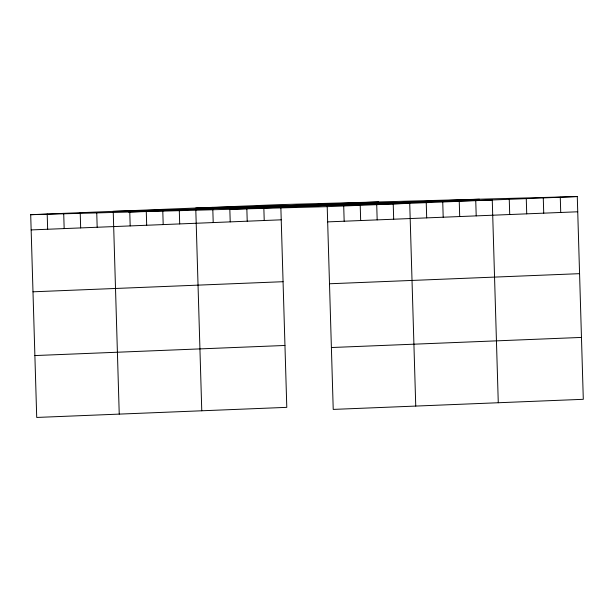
<?xml version="1.0" encoding="UTF-8"?>
<svg xmlns="http://www.w3.org/2000/svg" width="614" height="614" viewBox="0 0 614 614"><rect width="100%" height="100%" fill="white"/><g stroke="black" fill="none" stroke-linecap="round" stroke-linejoin="round"><path stroke-width="0.92" d="M280.859 207.448L286.792 407.351L36.717 417.443L30.7 214.693L280.775 204.592L577.283 196.557L583.3 399.307L333.225 409.408L327.208 206.649L577.283 196.557M128.549 212.037L378.623 201.937M229.36 209.305L479.434 199.205M31.153 229.92L281.227 219.82M327.661 221.884L577.736 211.784M32.987 291.803L283.062 281.703M329.495 283.768L579.57 273.667M34.883 355.56L284.957 345.467M331.391 347.524L581.466 337.424M195.751 208.023L492.259 199.987L498.276 402.746M113.222 211.362L409.73 203.318L415.747 406.077M30.7 214.693L327.208 206.649M560.275 197.24L560.728 212.467M543.275 197.931L543.728 213.158M526.267 198.614L526.72 213.841M509.259 199.304L509.712 214.532M475.75 200.655L476.203 215.882M459.249 201.323L459.702 216.55M442.74 201.991L443.193 217.218M426.239 202.651L426.692 217.878M393.229 203.986L393.681 219.213M376.72 204.654L377.173 219.881M360.218 205.322L360.671 220.549M343.71 205.989L344.162 221.217M263.851 208.138L264.22 220.51M246.851 208.821L247.219 221.193M229.843 209.512L230.212 221.884M212.751 207.34L213.204 222.567M195.805 209.927L201.768 410.781M179.303 210.594L179.695 223.918M162.794 211.262L163.194 224.586M146.293 211.93L146.685 225.254M129.761 211.646L130.183 225.921M113.252 212.314L119.239 414.112M96.751 212.974L97.173 227.257M80.211 212.69L80.664 227.917M63.71 213.357L64.163 228.585M47.201 214.025L47.654 229.252"/></g></svg>
